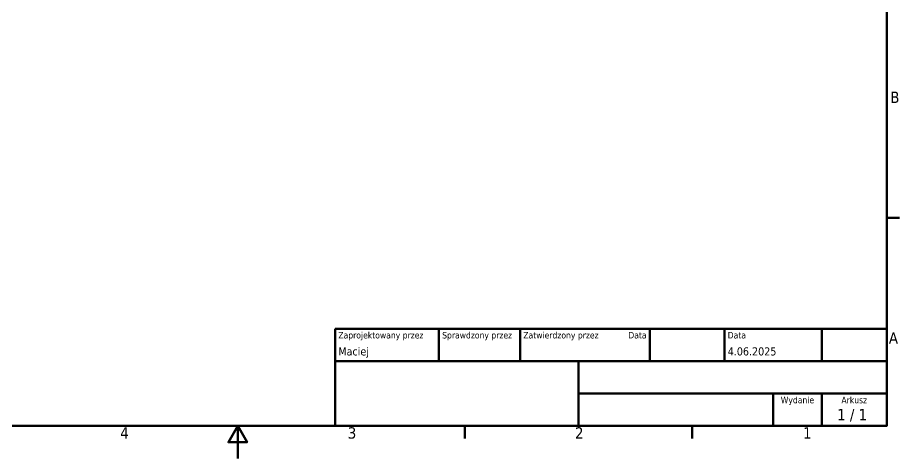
# Model space of a CAD drawing. Header units: millimetres. Extents: x 0 to 4620, y 0 to 3267.
# Drawn here: x 1564 to 4553, y 0 to 1496 of the extents above; entities that cross this region are included whole.
import ezdxf
from ezdxf.enums import TextEntityAlignment as Align

# ---------------------------------------------------------------- set-up
doc = ezdxf.new("R2010")
doc.units = ezdxf.units.MM
doc.header["$LTSCALE"] = 11
doc.layers.add('Obramowanie (ISO)', color=7, linetype='Continuous', lineweight=70)
doc.layers.add('Tytuł (ISO)', color=7, linetype='Continuous', lineweight=50)
doc.styles.add('Styl tekstu39', font='tahoma.ttf')
doc.styles.add('Styl tekstu41', font='tahoma.ttf')
doc.styles.add('Tekst notatki (ISO)', font='tahoma.ttf')

# ---------------------------------------------------------------- blocks, each defined once
blk = doc.blocks.new('Ramki Ramka domyślna')
at = {"layer": 'Obramowanie (ISO)'}
for p, q in [((410, 74.25), (413.9, 74.25)), ((280, 10), (280, 6.1)), ((350, 10), (350, 6.1))]:
    blk.add_line(p, q, dxfattribs=at)
at = {"layer": 'Obramowanie (ISO)', "flags": 128}
for points in [[(10, 10), (10, 287), (410, 287), (410, 10), (10, 10)], [(210, 0), (210, 10), (207.11, 5), (212.89, 5), (210, 10)]]:
    blk.add_lwpolyline(points, dxfattribs=at)
at = {"layer": 'Obramowanie (ISO)', "char_height": 3.5, "attachment_point": 7, "style": 'Tekst notatki (ISO)'}
for s, insert in [('B', (411.08, 109.63)), ('A', (410.66, 35.38)), ('4', (173.78, 6.1)), ('3', (243.91, 6.03)), ('2', (313.94, 6.1)), ('1', (384.21, 6.1))]:
    blk.add_mtext(s, dxfattribs=dict(at, insert=insert))
blk = doc.blocks.new('Tabelki rysunkowe ISO')
at = {"layer": 'Tytuł (ISO)'}
for p, q in [((270.07, 130), (100.07, 130)), ((100.07, 130), (100.07, 100)), ((132.07, 120), (132.07, 130)), ((157.07, 120), (157.07, 130)), ((197.07, 120), (197.07, 130)), ((220.07, 120), (220.07, 130)), ((250.07, 120), (250.07, 130)), ((270.07, 100), (270.07, 130)), ((100.07, 120), (270.07, 120)), ((175.07, 120), (175.07, 100)), ((270.07, 110), (175.07, 110)), ((235.07, 100), (235.07, 110)), ((250.07, 100), (250.07, 110)), ((100.07, 100), (270.07, 100))]:
    blk.add_line(p, q, dxfattribs=at)
at = {"layer": 'Tytuł (ISO)', "style": 'Styl tekstu41'}
for s, p in [('Zaprojektowany przez', (101.07, 129)), ('Sprawdzony przez', (133.07, 129)), ('Zatwierdzony przez', (158.07, 129)), ('Data', (221.07, 129))]:
    blk.add_text(s, height=2, dxfattribs=at).set_placement(p, align=Align.TOP_LEFT)
blk.add_text('Data', height=2, dxfattribs=at).set_placement((196.07, 129), align=Align.TOP_RIGHT)
for s, p in [('Wydanie', (242.57, 109)), ('Arkusz', (260.07, 109))]:
    blk.add_text(s, height=2, dxfattribs=at).set_placement(p, align=Align.TOP_CENTER)
at = {"layer": 'Tytuł (ISO)', "style": 'Tekst notatki (ISO)'}
blk.add_text('1 / 1 ', height=3.5, dxfattribs=at).set_placement((260.07, 103.5), align=Align.MIDDLE_CENTER)
at = {"layer": 'Tytuł (ISO)', "style": 'Styl tekstu39'}
for tag, p in [('REDAGOWANIE', (101.07, 121)), ('SPRAWDZONE_PRZEZ', (133.07, 121)), ('KONSTRUKCJA_ZATWIERDZONA_PRZEZ', (158.07, 121)), ('DATA_UTWORZENIA', (221.07, 121))]:
    blk.add_attdef(tag, text='', height=2.5, dxfattribs=at).set_placement(p, align=Align.BOTTOM_LEFT)
blk.add_attdef('DATA_ZATWIERDZENIA_KONSTRUKCJI', text='', height=2.5, dxfattribs=at).set_placement((196.07, 121), align=Align.BOTTOM_RIGHT)
at = {"layer": 'Tytuł (ISO)', "style": 'Tekst notatki (ISO)'}
for tag, p in [('TYTUŁ', (222.57, 115)), ('NUMER_WERSJI', (242.57, 103.5))]:
    blk.add_attdef(tag, text='', height=3.5, dxfattribs=at).set_placement(p, align=Align.MIDDLE_CENTER)
at = {"layer": 'Tytuł (ISO)', "lineweight": 30, "flags": 104}
blk.add_attdef('FIRMA', text='', height=3.5, dxfattribs=at).set_placement((137.41, 109.96), align=Align.MIDDLE_CENTER)
at = {"layer": 'Tytuł (ISO)', "style": 'Tekst notatki (ISO)'}
blk.add_attdef('NUMER_CZĘŚCI', text='', height=3.5, dxfattribs=at).set_placement((176.07, 105), align=Align.MIDDLE_LEFT)

msp = doc.modelspace()

# ---------------------------------------------------------------- block references
at = {"xscale": 11, "yscale": 11, "zscale": 11}
msp.add_blockref('Ramki Ramka domyślna', (0, 0), dxfattribs=at)
msp.add_blockref('Tabelki rysunkowe ISO', (1539.2, -990), dxfattribs=at).add_auto_attribs({'REDAGOWANIE': 'Maciej', 'DATA_UTWORZENIA': '4.06.2025'})

doc.saveas('drawing.dxf')
